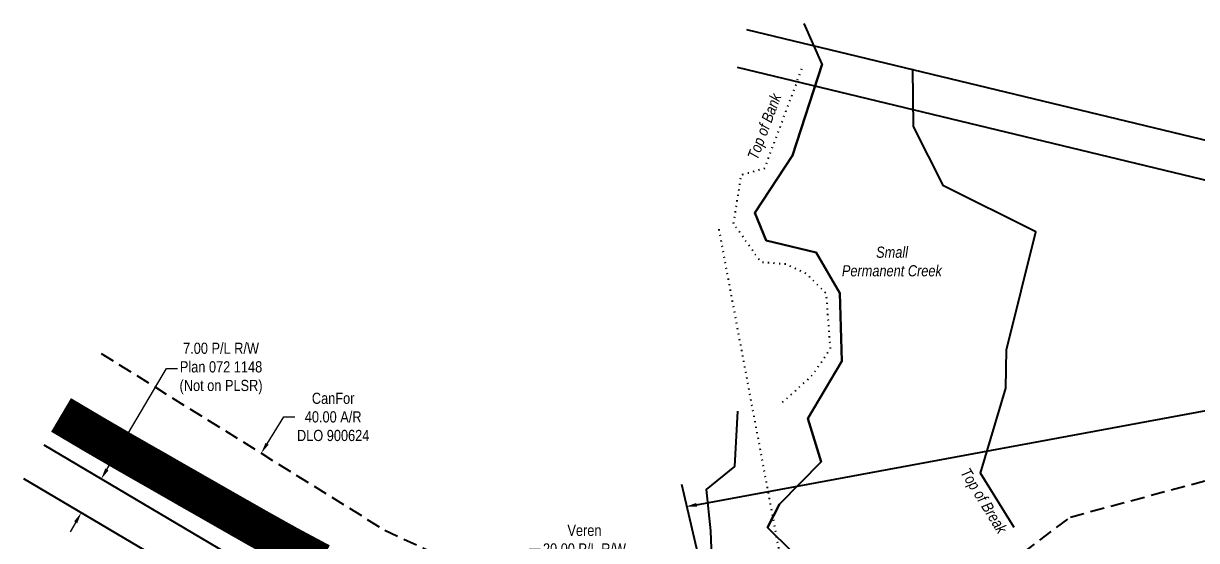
# Model space of a CAD drawing. Extents: x 471563 to 508050, y 6028961 to 6050146.
# Drawn here: x 471920 to 472972, y 6040909 to 6041373 of the extents above; entities that cross this region are included whole.
import ezdxf

# ---------------------------------------------------------------- set-up
doc = ezdxf.new("R2010")
doc.units = 0
doc.header["$LTSCALE"] = 5
doc.header["$PDSIZE"] = 0.5
doc.linetypes.add('foc-ACCESSROAD', pattern=[3.75, 2.5, -1.25])
doc.linetypes.add('foc-TOPO', pattern=[1, 0.2, -0.8])
doc.layers.get('Defpoints').update_dxf_attribs({"color": 9})
for name, color, linetype in [('AS-ROADS', 254, 'Continuous'), ('F-AR', 190, 'foc-ACCESSROAD'), ('F-RW', 190, 'Continuous'), ('P-TEMP-NO CUT-T', 143, 'Continuous'), ('T-LOW-AREA', 48, 'foc-TOPO'), ('T-SLOPE', 48, 'Continuous'), ('T-VEGETATION-CHANGE', 104, 'foc-TOPO'), ('T-WATER', 160, 'Continuous'), ('T-WATER-T', 170, 'Continuous')]:
    doc.layers.add(name, color=color, linetype=linetype)
for name, color, linetype, lineweight in [('C-AR-T', 13, 'Continuous', 9), ('F-AR-T', 190, 'Continuous', 9), ('F-RW-T', 190, 'Continuous', 9), ('T-TEXT', 48, 'Continuous', 18)]:
    doc.layers.add(name, color=color, linetype=linetype, lineweight=lineweight)
doc.styles.add('80CG', font='ARIALN.TTF', dxfattribs={"height": 10})
doc.styles.add('80L', font='ARIALN.TTF', dxfattribs={"height": 10})
doc.styles.add('80LS', font='ARIALNI.TTF', dxfattribs={"height": 10})
doc.styles.add('foc-LtypeFont', font='ARIALN.TTF', dxfattribs={"height": 7.35})
doc.linetypes.add('foc-TOPO-flowdirection-NOLINE', pattern='A,0,[">",foc-LtypeFont,S=0.3,R=0,X=0,Y=-0.945],-20,[">",foc-LtypeFont,S=0.3,R=0,X=0,Y=-0.945],0', length=20)
doc.dimstyles.new('Compass 5 000', dxfattribs={"dimscale": 5, "dimtxt": 9, "dimasz": 2, "dimexe": 0.2, "dimexo": 0.0625, "dimgap": 0.5, "dimtad": 0, "dimtih": 1, "dimtoh": 1, "dimzin": 0, "dimdsep": 46, "dimtxsty": '80CG', "dimcen": 0.1, "dimse1": 1, "dimse2": 1, "dimclrd": 256, "dimclrt": 256, "dimaunit": 1, "dimadec": 4, "dimazin": 0, "dimtfac": 0.06, "dimtofl": 0, "dimtmove": 0, "dimatfit": 1, "dimfxl": 0.2, "dimtolj": 1, "dimtzin": 0, "dimlwd": -1, "dimarcsym": 0})

# ---------------------------------------------------------------- blocks, each defined once
blk = doc.blocks.new('*D292')
at = {"layer": 'C-AR-T', "transparency": 16777216}
for p, q in [((472324.3, 6040683.7), (472373.6, 6040901.8)), ((472373.6, 6040901.8), (472383.6, 6040901.8)), ((472297.8, 6040566.7), (472295.6, 6040557))]:
    blk.add_line(p, q, dxfattribs=at)
at = {"layer": 'C-AR-T', "linetype": 'Continuous', "transparency": 16777216}
for points in [[(472322.6, 6040684.1), (472325.9, 6040683.3), (472322.1, 6040673.9)], [(472296.2, 6040567.1), (472299.4, 6040566.3), (472300, 6040576.5)]]:
    blk.add_solid(points, dxfattribs=at)
at = {"layer": 'Defpoints', "color": 0, "linetype": 'Continuous', "transparency": 16777216}
for p in [(472312.8, 6040676), (472322.1, 6040673.9), (472290.7, 6040578.6)]:
    blk.add_point(p, dxfattribs=at)
at = {"layer": 'C-AR-T', "linetype": 'Continuous', "transparency": 16777216, "insert": (472423.1, 6040901.8), "char_height": 10, "attachment_point": 5, "style": '80CG'}
blk.add_mtext('\\A1;Veren\\P20.00 P/L R/W\\PPLA 190432', dxfattribs=at)
blk = doc.blocks.new('*D299')
at = {"layer": 'Defpoints', "color": 0, "linetype": 'Continuous', "transparency": 16777216}
for p in [(472127, 6040991.4), (472133, 6040987.7), (472021.9, 6040822.6)]:
    blk.add_point(p, dxfattribs=at)
at = {"layer": 'F-AR-T', "transparency": 16777216}
for p, q in [((472138.3, 6040996.2), (472153.3, 6041020.2)), ((472153.3, 6041020.2), (472163.3, 6041020.2)), ((472022.6, 6040810.3), (472017.3, 6040801.9))]:
    blk.add_line(p, q, dxfattribs=at)
at = {"layer": 'F-AR-T', "linetype": 'Continuous', "transparency": 16777216}
for points in [[(472136.9, 6040997), (472139.7, 6040995.3), (472133, 6040987.7)], [(472021.2, 6040811.2), (472024, 6040809.5), (472027.9, 6040818.8)]]:
    blk.add_solid(points, dxfattribs=at)
at = {"layer": 'F-AR-T', "linetype": 'Continuous', "transparency": 16777216, "insert": (472197.6, 6041020.2), "char_height": 10, "attachment_point": 5, "style": '80CG'}
blk.add_mtext('\\A1;CanFor\\P40.00 A/R\\PDLO 900624', dxfattribs=at)
blk = doc.blocks.new('*D300')
at = {"layer": 'Defpoints', "color": 0, "linetype": 'Continuous', "transparency": 16777216}
for p in [(471974.2, 6040973.5), (471989.4, 6040964.5), (471956.4, 6040943.4)]:
    blk.add_point(p, dxfattribs=at)
at = {"layer": 'F-RW-T', "transparency": 16777216}
for p, q in [((471994.5, 6040973.1), (472048, 6041063.6)), ((472048, 6041063.6), (472058, 6041063.6)), ((471966.6, 6040925.8), (471961.5, 6040917.2))]:
    blk.add_line(p, q, dxfattribs=at)
at = {"layer": 'F-RW-T', "linetype": 'Continuous', "transparency": 16777216}
for points in [[(471993.1, 6040974), (471996, 6040972.3), (471989.4, 6040964.5)], [(471965.1, 6040926.6), (471968, 6040924.9), (471971.6, 6040934.4)]]:
    blk.add_solid(points, dxfattribs=at)
at = {"layer": 'F-RW-T', "linetype": 'Continuous', "transparency": 16777216, "insert": (472097, 6041063.6), "char_height": 10, "attachment_point": 5, "style": '80CG'}
blk.add_mtext('\\A1;7.00 P/L R/W\\PPlan 072 1148\\P(Not on PLSR)', dxfattribs=at)

msp = doc.modelspace()

# ---------------------------------------------------------------- linework, layer by layer
at = {"layer": 'AS-ROADS', "const_width": 35, "flags": 128}
msp.add_lwpolyline([(472186.374, 6040889.66), (472157.454, 6040905.1), (472128.004, 6040921.535), (472098.564, 6040938.305), (472069.414, 6040954.92), (472040.454, 6040971.5), (472011.519, 6040987.985), (471982.719, 6041004.685), (471953.414, 6041022.04)], dxfattribs=at)
at = {"layer": 'F-AR'}
msp.add_lwpolyline([(471989.452, 6041077.096), (472243.955, 6040918.6), (472336.931, 6040875.589), (472446.061, 6040850.937), (472588.31, 6040833.798), (472771.964, 6040864.642), (472859.156, 6040930.483), (473556.031, 6041118.406)], dxfattribs=at)
at = {"layer": 'F-RW'}
for points in [[(472568.621, 6041367.553), (473440.914, 6041157.432), (473470.562, 6041156.447), (473990.059, 6041139.198), (474036.955, 6041137.646), (474277.699, 6041129.654), (474375.821, 6041201.321)], [(474396.469, 6041173.052), (474288.601, 6041094.268), (474036.804, 6041102.628), (473989.927, 6041103.347), (473436.187, 6041122.565), (473393.159, 6041132.929), (472560.423, 6041333.521)]]:
    msp.add_lwpolyline(points, dxfattribs=at)
at = {"layer": 'F-RW', "flags": 128}
for points in [[(474274.191, 6041317.103), (474099.304, 6041163.6), (472843.659, 6040797.875), (472369.339, 6040740.04), (471938.203, 6040994.803)], [(471919.696, 6040965.086), (472361.771, 6040703.858), (472850.717, 6040763.477), (474116.552, 6041132.17), (474297.273, 6041290.805)]]:
    msp.add_lwpolyline(points, dxfattribs=at)
at = {"layer": 'P-TEMP-NO CUT-T'}
msp.add_line((472523.763, 6040941.517), (473190.953, 6041065.019), dxfattribs=at)
at = {"layer": 'P-TEMP-NO CUT-T', "flags": 128}
msp.add_lwpolyline([(472510.194, 6040959.908), (472610.196, 6040531.777)], dxfattribs=at)
at = {"layer": 'P-TEMP-NO CUT-T'}
msp.add_solid([(472523.46, 6040943.155), (472524.066, 6040939.88), (472513.935, 6040939.698)], dxfattribs=at)
at = {"layer": 'T-LOW-AREA', "flags": 128}
msp.add_lwpolyline([(472600.944, 6041033.345), (472628.114, 6041058.115), (472643.869, 6041081.735), (472640.149, 6041130.695), (472622.164, 6041148.525), (472604.114, 6041157.05), (472581.374, 6041158.84), (472556.904, 6041193.46), (472563.894, 6041237.27), (472584.899, 6041243.21), (472619.014, 6041334.42)], dxfattribs=at)
at = {"layer": 'T-SLOPE', "flags": 128}
for points in [[(472808.654, 6040921.17), (472778.624, 6040969.84), (472801.309, 6041045.88), (472801.784, 6041080.355), (472828.204, 6041186.255), (472745.389, 6041227.385), (472718.374, 6041280.655), (472717.894, 6041332.31)], [(472560.549, 6041025.3), (472557.649, 6040975.75), (472532.244, 6040955.08), (472536.074, 6040918.24), (472537.939, 6040871.315), (472556.029, 6040825.185), (472577.684, 6040787.92)]]:
    msp.add_lwpolyline(points, dxfattribs=at)
at = {"layer": 'T-VEGETATION-CHANGE', "flags": 128}
msp.add_lwpolyline([(472543.625, 6041188.397), (472609.561, 6040836.752)], dxfattribs=at)
at = {"layer": 'T-WATER', "flags": 128}
for points in [[(472636.369, 6041336.51), (472636.369, 6041336.51), (472620.261, 6041372.891)], [(472636.364, 6041336.51), (472609.749, 6041254.67), (472575.969, 6041203.09), (472586.044, 6041178.32), (472630.904, 6041167.545), (472652.304, 6041131.105), (472654.044, 6041070.225), (472623.644, 6041018.71), (472635.404, 6040979.87), (472598.094, 6040942.025), (472587.209, 6040921.115), (472609.304, 6040899.705), (472658.219, 6040861.815), (472680.464, 6040865.775), (472735.639, 6040892.935), (472777.594, 6040881.69), (472798.314, 6040776.77), (472821.569, 6040697.715), (472888.874, 6040693.555), (472927.484, 6040687.29), (472946.569, 6040662.215), (472956.674, 6040625.335), (472964.419, 6040604.08), (473016.889, 6040577.6)]]:
    msp.add_lwpolyline(points, dxfattribs=at)
at = {"layer": 'T-WATER', "linetype": 'foc-TOPO-flowdirection-NOLINE', "flags": 128}
for points in [[(472636.369, 6041336.51), (472636.369, 6041336.51), (472620.261, 6041372.891)], [(474677.009, 6040336.935), (474618.959, 6040408.405), (474631.049, 6040435.05), (474651.154, 6040445.18), (474703.594, 6040451.39), (474716.434, 6040456.895), (474720.484, 6040481.525), (474667.224, 6040530.955), (474614.109, 6040552.03), (474552.199, 6040559.05), (474526.719, 6040559.51), (474493.104, 6040493.665), (474491.534, 6040475.81), (474490.079, 6040446.925), (474476.214, 6040421.73), (474452.094, 6040407.36), (474432.949, 6040376.15), (474390.259, 6040346.965), (474369.974, 6040362.785), (474348.849, 6040397.535), (474323.294, 6040446.465), (474280.429, 6040438.79), (474258.054, 6040393.625), (474234.589, 6040376.945), (474201.674, 6040389.16), (474183.909, 6040397.62), (474147.384, 6040428.385), (474134.354, 6040469.44), (474117.764, 6040494.355), (474076.239, 6040509.61), (474048.124, 6040495.06), (474021.849, 6040510.125), (473998.674, 6040535.94), (473981.079, 6040536.89), (473939.234, 6040508.605), (473921.524, 6040462.845), (473916.894, 6040454.155), (473918.389, 6040439.92), (473966.714, 6040382.415), (473964.414, 6040358.875), (473946.634, 6040339.8), (473920.014, 6040334.195), (473866.189, 6040350.25), (473839.899, 6040390.41), (473784.069, 6040428.39), (473777.294, 6040462.47), (473781.639, 6040499.44), (473769.899, 6040515.705), (473755.849, 6040520.095), (473732.514, 6040519.965), (473681.199, 6040488.06), (473701.624, 6040458.695), (473697.354, 6040440.285), (473677.459, 6040423.02), (473585.814, 6040418.65), (473556.044, 6040362.53), (473489.954, 6040348.755), (473454.344, 6040364.605), (473401.509, 6040335.23), (473384.484, 6040335.875), (473365.884, 6040376.59), (473360.964, 6040394.245), (473341.999, 6040422.405), (473343.294, 6040438.54), (473394.484, 6040547.765), (473416.064, 6040583.53), (473415.819, 6040608.8), (473395.494, 6040644.5), (473385.789, 6040649.625), (473363.044, 6040648.57), (473326.504, 6040623.485), (473286.884, 6040618.94), (473272.559, 6040604.38), (473261.009, 6040575.295), (473248.874, 6040577.99), (473238.374, 6040607.76), (473182.644, 6040642.03), (473132.674, 6040721.72), (473113.769, 6040688.83), (473091.559, 6040662.23), (473070.134, 6040637.78), (473061.124, 6040615.6), (473059.934, 6040604.52), (473049.569, 6040580.175), (473016.889, 6040577.6), (472964.419, 6040604.08), (472956.674, 6040625.335), (472946.569, 6040662.215), (472927.484, 6040687.29), (472888.874, 6040693.555), (472821.569, 6040697.715), (472798.314, 6040776.77), (472777.594, 6040881.69), (472735.639, 6040892.935), (472680.464, 6040865.775), (472658.219, 6040861.815), (472609.304, 6040899.705), (472587.209, 6040921.115), (472598.094, 6040942.025), (472635.404, 6040979.87), (472623.644, 6041018.71), (472654.044, 6041070.225), (472652.304, 6041131.105), (472630.904, 6041167.545), (472586.044, 6041178.32), (472575.969, 6041203.09), (472609.749, 6041254.67), (472636.364, 6041336.51)]]:
    msp.add_lwpolyline(points, dxfattribs=at)

# ---------------------------------------------------------------- texts
at = {"layer": 'T-TEXT', "linetype": 'Continuous', "insert": (472568.986, 6041253.399), "char_height": 9.99471, "width": 62.45442, "attachment_point": 1, "rotation": 69.492848, "style": '80LS'}
msp.add_mtext('Top of Bank', dxfattribs=at)
at = {"layer": 'T-WATER-T', "insert": (472653.739, 6041172.88), "char_height": 9.99471, "attachment_point": 1, "style": '80L'}
msp.add_mtext_dynamic_manual_height_columns('\\pi31.09091;{\\fArial Narrow|b0|i1|c0|p34;Small\\P\\pi0.35;Permanent Creek}', width=90.48199, gutter_width=250.002, heights=[0], dxfattribs=at)

# ---------------------------------------------------------------- dimensions: what is measured, and where the dimension line sits
at = {"layer": 'C-AR-T', "linetype": 'Continuous'}
dim = msp.add_linear_dim(base=(472322.057, 6040673.948), p1=(472290.719, 6040578.564), p2=(472312.764, 6040676.05), angle=77.257858, text='Veren\\P20.00 P/L R/W\\PPLA 190432', dimstyle='Compass 5 000', dxfattribs=at)
dim.commit()
dim.dimension.update_dxf_attribs({"geometry": '*D292', "text_midpoint": (472423.131, 6040901.84), "dimtype": 161})
at = {"layer": 'F-AR-T', "linetype": 'Continuous'}
dim = msp.add_linear_dim(base=(472133.04, 6040987.674), p1=(472021.872, 6040822.577), p2=(472127.023, 6040991.421), angle=58.086813, text='CanFor\\P40.00 A/R\\PDLO 900624', dimstyle='Compass 5 000', dxfattribs=at)
dim.commit()
dim.dimension.update_dxf_attribs({"geometry": '*D299', "text_midpoint": (472197.559, 6041020.189), "dimtype": 161})
at = {"layer": 'F-RW-T', "linetype": 'Continuous'}
dim = msp.add_linear_dim(base=(471989.445, 6040964.524), p1=(471956.378, 6040943.41), p2=(471974.183, 6040973.542), angle=59.420645, text='7.00 P/L R/W\\PPlan 072 1148\\P(Not on PLSR)', dimstyle='Compass 5 000', dxfattribs=at)
dim.commit()
dim.dimension.update_dxf_attribs({"geometry": '*D300', "text_midpoint": (472097.026, 6041063.58), "dimtype": 161})

# ---------------------------------------------------------------- next in the draw order: texts
at = {"layer": 'T-TEXT', "linetype": 'Continuous', "insert": (472768.559, 6040975.639), "char_height": 9.99471, "width": 66.2655, "attachment_point": 1, "rotation": 301.675106, "style": '80LS', "bg_fill": 3, "box_fill_scale": 1.15, "bg_fill_color": 256, "bg_fill_true_color": 256, "bg_fill_transparency": 0}
msp.add_mtext('Top of Break', dxfattribs=at)

doc.saveas('drawing.dxf')
